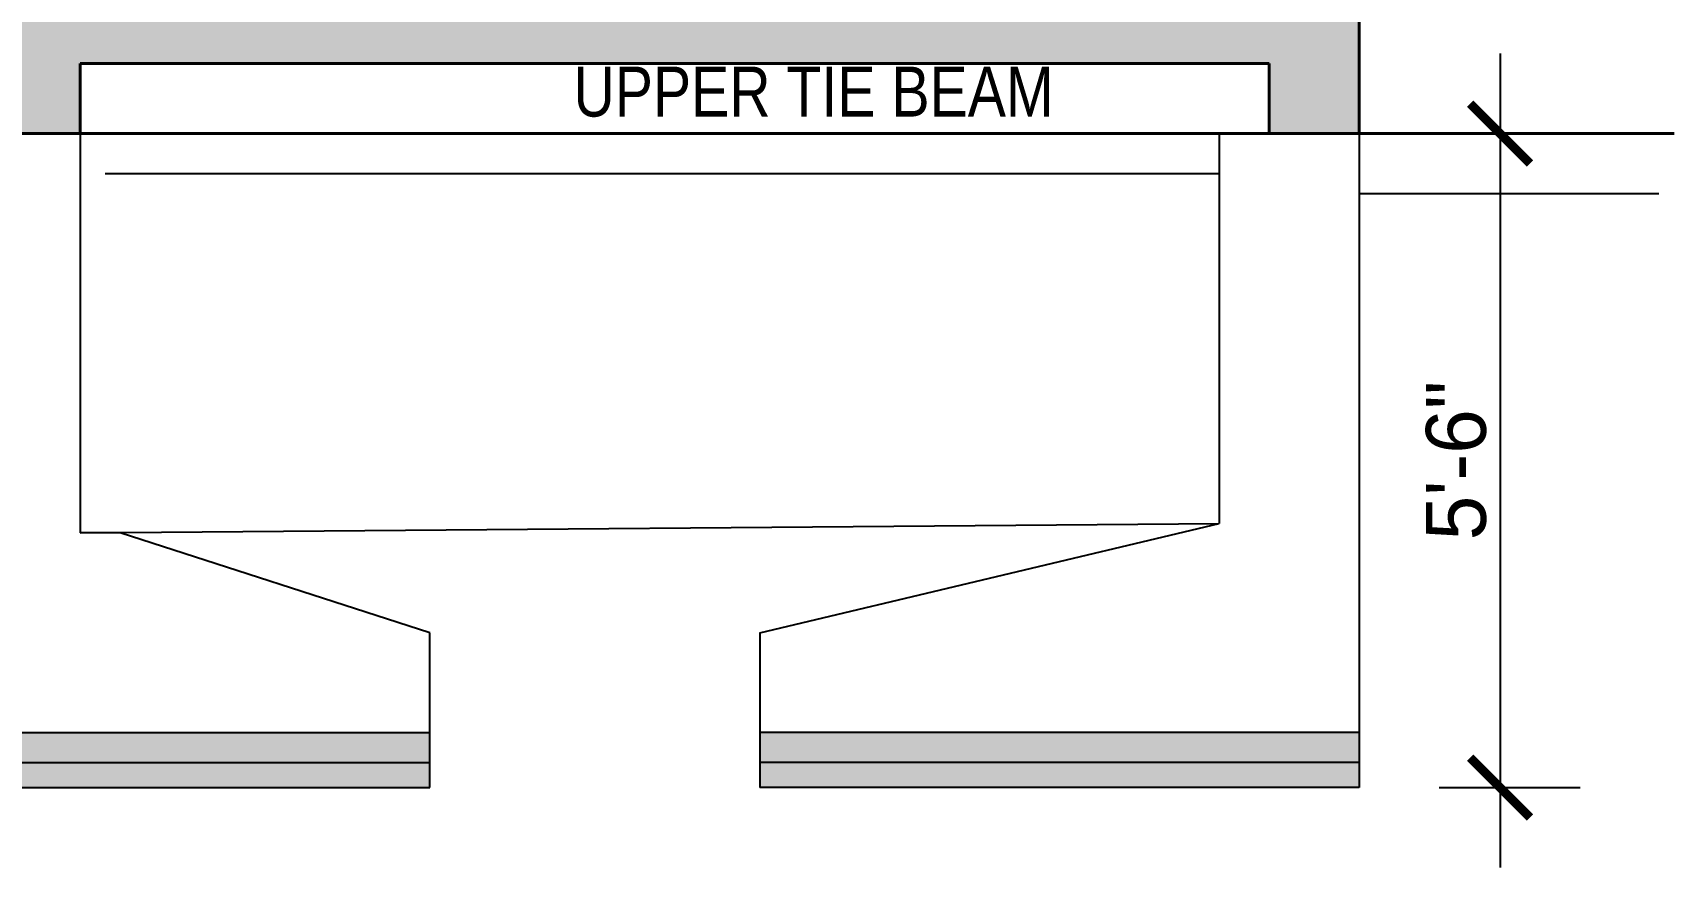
# Model space of a CAD drawing. Header units: inches. Extents: x 160056 to 168773, y -25300 to -22134.
# Drawn here: x 166592.8 to 166757.1, y -25067.7 to -24983.6 of the extents above; entities that cross this region are included whole.
import ezdxf

# ---------------------------------------------------------------- set-up
doc = ezdxf.new("R2010")
doc.units = ezdxf.units.IN
doc.header["$LTSCALE"] = 0.5
doc.header["$MEASUREMENT"] = 0
doc.header["$PDMODE"] = 66
doc.linetypes.add('CENTER', pattern=[2, 1.25, -0.25, 0.25, -0.25])
for name, color, linetype, lineweight in [('Annotate-Bold.w', 187, 'Continuous', 18), ('Annotations-Bold.w', 177, 'Continuous', 13), ('wall', 1, 'Continuous', 40)]:
    doc.layers.add(name, color=color, linetype=linetype, lineweight=lineweight)
doc.styles.add('ARCHITECTURE', font='stylu.ttf')
doc.styles.add('arial', font='arial.ttf')
doc.dimstyles.new('8 SCALE', dxfattribs={"dimscale": 0, "dimtxt": 6, "dimasz": 6, "dimexe": 8, "dimexo": 8, "dimgap": 1.25, "dimtad": 1, "dimdec": 0, "dimzin": 3, "dimdsep": 46, "dimlunit": 4, "dimtxsty": 'ARCHITECTURE', "dimblk": 'ARCHTICK', "dimcen": 8, "dimdle": 8, "dimclrd": 5, "dimclre": 5, "dimclrt": 7, "dimadec": 0, "dimazin": 0, "dimtfac": 0.75, "dimtdec": 0, "dimtix": 1, "dimtmove": 2, "dimatfit": 3, "dimldrblk": 'ARCHTICK', "dimfxl": 8, "dimfxlon": 1, "dimtolj": 1, "dimtzin": 0, "dimlwd": -1, "dimlwe": -1, "dimarcsym": 0})
pattern_1 = [(50, (10923.528, -2646.63), (7.17260183, -0.62752135), [0.75, -8.25]), (355, (10923.528, -2646.63), (-1.38751334, 7.52192134), [0.6, -6.6]), (100.4514, (10924.1256, -2646.6824), (5.78509382, 6.89439542), [0.6374019, -7.01142112]), (46.1842, (10923.528, -2644.63), (10.6724105, -1.65519014), [1.125, -12.375]), (96.6356, (10924.417, -2644.768), (9.34662706, 9.7411787), [0.9561029, -10.51713]), (351.1842, (10923.528, -2644.63), (9.34661945, 9.741186), [0.9, -9.9]), (21, (10924.528, -2645.13), (5.96907052, -4.0261889), [0.75, -8.25]), (326, (10924.528, -2645.13), (2.43315332, 7.25150045), [0.6, -6.6]), (71.4514, (10925.025, -2645.4656), (8.4022263, 3.22530497), [0.6374019, -7.01142112]), (37.5, (10923.5279, -2646.63), (0.121598553, 3.32893854), [0, -6.52, 0, -6.7, 0, -6.625]), (7.5, (10923.528, -2646.63), (2.630695374, 3.94411712), [0, -3.82, 0, -6.37, 0, -2.525]), (327.5, (10921.2979, -2646.63), (5.33822436, -0.225548717), [0, -2.5, 0, -7.8, 0, -10.35]), (317.5, (10920.298, -2646.63), (5.8318617, 1.00104982), [0, -3.25, 0, -5.18, 0, -7.35])]

# ---------------------------------------------------------------- blocks, each defined once
blk = doc.blocks.new('_ArchTick')
at = {"color": 0, "linetype": 'ByBlock', "const_width": 0.15}
blk.add_lwpolyline([(-0.5, -0.5), (0.5, 0.5)], dxfattribs=at)
blk = doc.blocks.new('*D1742')
at = {"color": 5, "ltscale": 0.5, "transparency": 16777216}
for p, q in [((166548.57, -25071.92), (166548.57, -25087.92)), ((166632.57, -25071.92), (166632.57, -25087.92)), ((166540.57, -25079.92), (166640.57, -25079.92))]:
    blk.add_line(p, q, dxfattribs=at)
at = {"layer": 'Defpoints', "color": 0, "ltscale": 0.5, "transparency": 16777216}
for p in [(166548.57, -25062.15), (166632.57, -25062.15), (166632.57, -25079.92)]:
    blk.add_point(p, dxfattribs=at)
at = {"color": 5, "ltscale": 0.5, "transparency": 16777216, "xscale": 6, "yscale": 6, "zscale": 6, "rotation": 180}
blk.add_blockref('_ArchTick', (166548.57, -25079.92), dxfattribs=at)
at = {"color": 5, "ltscale": 0.5, "transparency": 16777216, "xscale": 6, "yscale": 6, "zscale": 6}
blk.add_blockref('_ArchTick', (166632.57, -25079.92), dxfattribs=at)
at = {"color": 7, "ltscale": 0.5, "transparency": 16777216, "insert": (166590.57, -25075.43), "char_height": 6, "attachment_point": 5, "style": 'ARCHITECTURE'}
blk.add_mtext('\\A1;7\'-0"', dxfattribs=at)
blk = doc.blocks.new('*D1743')
at = {"color": 5, "ltscale": 0.5, "transparency": 16777216}
for p, q in [((166665.57, -25072.08), (166665.57, -25088.08)), ((166725.57, -25072.08), (166725.57, -25088.08)), ((166733.57, -25080.08), (166657.57, -25080.08))]:
    blk.add_line(p, q, dxfattribs=at)
at = {"layer": 'Defpoints', "color": 0, "ltscale": 0.5, "transparency": 16777216}
for p in [(166665.57, -25059.15), (166725.57, -25059.15), (166665.57, -25080.08)]:
    blk.add_point(p, dxfattribs=at)
at = {"color": 5, "ltscale": 0.5, "transparency": 16777216, "xscale": 6, "yscale": 6, "zscale": 6, "rotation": 180}
blk.add_blockref('_ArchTick', (166665.57, -25080.08), dxfattribs=at)
at = {"color": 5, "ltscale": 0.5, "transparency": 16777216, "xscale": 6, "yscale": 6, "zscale": 6}
blk.add_blockref('_ArchTick', (166725.57, -25080.08), dxfattribs=at)
at = {"color": 7, "ltscale": 0.5, "transparency": 16777216, "insert": (166695.57, -25075.68), "char_height": 6, "attachment_point": 5, "style": 'ARCHITECTURE'}
blk.add_mtext('\\A1;5\'-0"', dxfattribs=at)
blk = doc.blocks.new('*D1744')
at = {"color": 5, "ltscale": 0.5, "transparency": 16777216}
for p, q in [((166739.67, -24985.65), (166739.67, -25067.15)), ((166733.57, -24993.65), (166747.67, -24993.65)), ((166733.57, -25059.15), (166747.67, -25059.15))]:
    blk.add_line(p, q, dxfattribs=at)
at = {"layer": 'Defpoints', "color": 0, "ltscale": 0.5, "transparency": 16777216}
for p in [(166725.57, -24993.65), (166725.57, -25059.15), (166739.67, -25059.15)]:
    blk.add_point(p, dxfattribs=at)
at = {"color": 5, "ltscale": 0.5, "transparency": 16777216, "xscale": 6, "yscale": 6, "zscale": 6}
for p, rotation in [((166739.67, -24993.65), 90), ((166739.67, -25059.15), 270)]:
    blk.add_blockref('_ArchTick', p, dxfattribs=dict(at, rotation=rotation))
at = {"color": 7, "ltscale": 0.5, "transparency": 16777216, "insert": (166735.29, -25026.4), "char_height": 6, "attachment_point": 5, "rotation": 90, "style": 'ARCHITECTURE'}
blk.add_mtext('\\A1;5\'-6"', dxfattribs=at)

msp = doc.modelspace()

# ---------------------------------------------------------------- hatches: boundary and pattern name
at = {"layer": 'Annotations-Bold.w', "linetype": 'CENTER', "ltscale": 0.3}
h = msp.add_hatch(dxfattribs=at)
h.set_pattern_fill('AR-CONC', color=0, style=0)
h.set_pattern_definition(pattern_1)
h.paths.add_polyline_path([(166588.57, -24986.65), (166588.57, -24993.65), (166597.57, -24993.65), (166597.57, -24986.65), (166716.57, -24986.65), (166716.57, -24993.65), (166725.57, -24993.65), (166725.57, -24981.65), (166457.57, -24981.65), (166457.57, -24993.65), (166466.57, -24993.65), (166466.57, -24986.65)])
h = msp.add_hatch(dxfattribs=at)
h.set_pattern_fill('AR-CONC', color=0, style=0)
h.set_pattern_definition(pattern_1)
h.paths.add_polyline_path([(166548.57, -25053.65), (166548.57, -25056.65), (166632.57, -25056.65), (166632.57, -25053.65)])
h.paths.add_polyline_path([(166665.57, -25053.65), (166665.57, -25056.65), (166725.57, -25056.65), (166725.57, -25053.65)])
h.paths.add_polyline_path([(166517.57, -25056.65), (166517.57, -25053.65), (166457.57, -25053.65), (166457.57, -25056.65)])
at = {"layer": 'wall'}
h = msp.add_hatch(dxfattribs=at)
h.set_pattern_fill('AR-B816', color=256, scale=0.1, style=0)
h.set_pattern_definition([(0, (10923.52786, -2646.6301), (0, 0.8), []), (90, (10923.52786, -2646.6301), (-0.8, 0.8), [0.8, -0.8])])
h.paths.add_polyline_path([(166517.57, -25056.65), (166457.57, -25056.65), (166457.57, -25059.15), (166517.57, -25059.15)])
h.paths.add_polyline_path([(166632.57, -25056.65), (166548.57, -25056.65), (166548.57, -25059.15), (166632.57, -25059.15)])
h.paths.add_polyline_path([(166725.57, -25056.65), (166665.57, -25056.65), (166665.57, -25059.15), (166725.57, -25059.15)])

# ---------------------------------------------------------------- linework, layer by layer
at = {"ltscale": 0.5}
for p, q in [((166597.57, -24993.65), (166597.57, -25033.65)), ((166600.07, -24993.65), (166711.57, -24993.65)), ((166711.57, -24993.65), (166711.57, -25032.69)), ((166725.57, -24993.65), (166725.57, -25059.15)), ((166600.07, -24997.65), (166711.57, -24997.65)), ((166725.57, -24999.65), (166755.57, -24999.65)), ((166597.57, -25033.65), (166711.57, -25032.69)), ((166665.57, -25043.65), (166711.57, -25032.69)), ((166601.57, -25033.65), (166597.57, -25033.65)), ((166632.57, -25043.65), (166601.57, -25033.65)), ((166632.57, -25059.15), (166632.57, -25043.65)), ((166665.57, -25043.65), (166665.57, -25053.65)), ((166548.57, -25053.65), (166632.57, -25053.65)), ((166725.57, -25053.65), (166665.57, -25053.65)), ((166665.57, -25053.65), (166665.57, -25059.15)), ((166548.57, -25056.65), (166632.57, -25056.65)), ((166725.57, -25056.65), (166665.57, -25056.65)), ((166548.57, -25059.15), (166632.57, -25059.15)), ((166548.57, -25059.15), (166632.57, -25059.15)), ((166725.57, -25059.15), (166665.57, -25059.15)), ((166725.57, -25059.15), (166665.57, -25059.15))]:
    msp.add_line(p, q, dxfattribs=at)
at = {"layer": 'wall'}
for p, q in [((166725.57, -24993.65), (166725.57, -24878.65)), ((166597.57, -24986.65), (166716.57, -24986.65)), ((166597.57, -24993.65), (166597.57, -24986.65)), ((166716.57, -24993.65), (166716.57, -24986.65)), ((166427.57, -24993.65), (166757.09, -24993.65)), ((166457.18, -24993.65), (166725.57, -24993.65))]:
    msp.add_line(p, q, dxfattribs=at)

# ---------------------------------------------------------------- texts
at = {"layer": 'Annotate-Bold.w', "ltscale": 0.005, "insert": (166670.96, -24986.95), "char_height": 5, "width": 82.6277, "attachment_point": 2, "style": 'arial'}
msp.add_mtext('\\A1;{\\fArial Narrow|b0|i0|c0|p34;UPPER TIE BEAM}', dxfattribs=at)

# ---------------------------------------------------------------- dimensions: what is measured, and where the dimension line sits
at = {"ltscale": 0.5}
for base, p1, p2, angle, picture, middle in [((166739.66782647, -25059.14669846), (166725.57299129, -24993.64669846), (166725.57299129, -25059.14669846), 90, '*D1744', (166735.28825106, -25026.39669846)), ((166665.57, -25080.08), (166725.57, -25059.15), (166665.57, -25059.15), 180, '*D1743', (166695.57, -25075.68))]:
    dim = msp.add_linear_dim(base=base, p1=p1, p2=p2, angle=angle, dimstyle='8 SCALE', override={"dimscale": 1}, dxfattribs=at)
    dim.commit()
    dim.dimension.update_dxf_attribs({"geometry": picture, "text_midpoint": middle})
dim = msp.add_linear_dim(base=(166632.57, -25079.92), p1=(166548.57, -25062.15), p2=(166632.57, -25062.15), dimstyle='8 SCALE', override={"dimscale": 1}, dxfattribs=at)
dim.commit()
dim.dimension.update_dxf_attribs({"geometry": '*D1742', "text_midpoint": (166590.57, -25075.43)})

doc.saveas('drawing.dxf')
